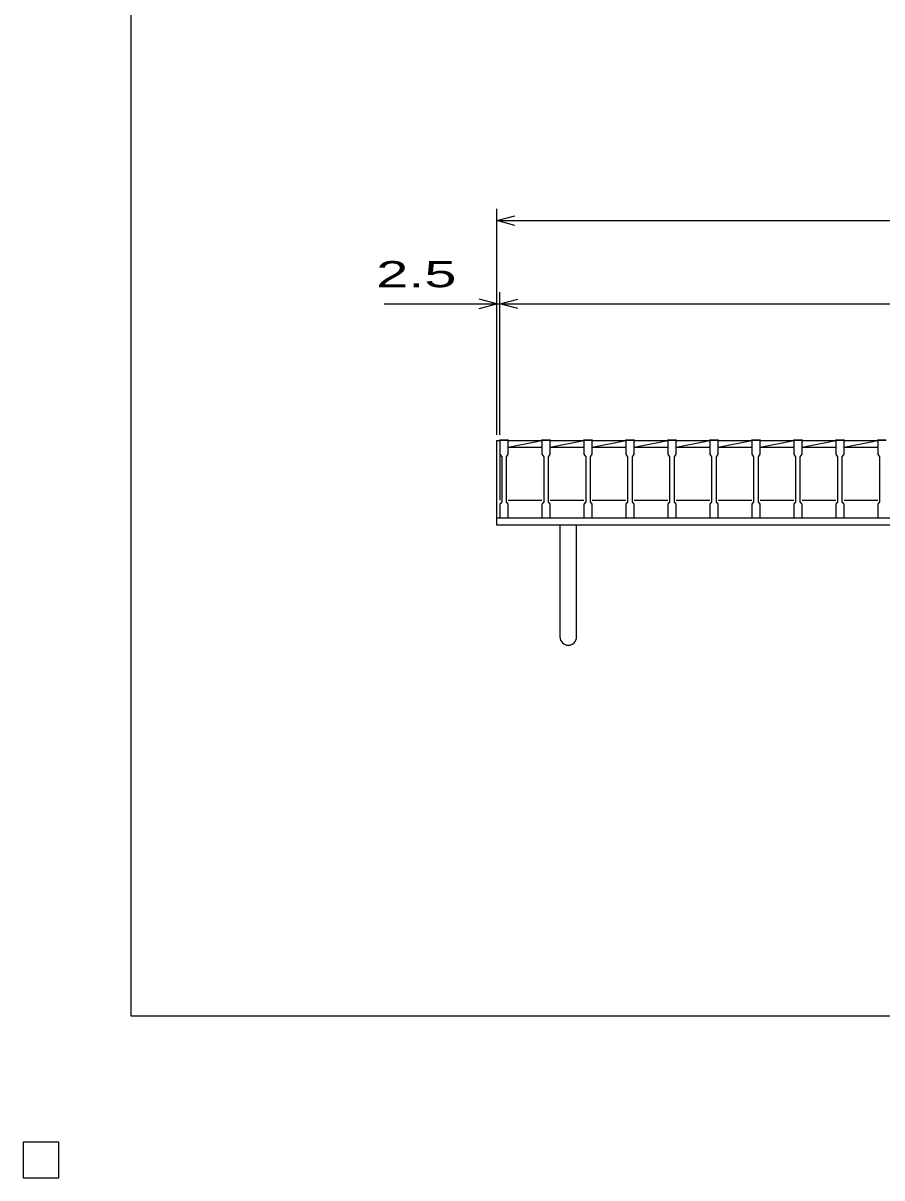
# Model space of a CAD drawing. Units: millimetres, scale not verified. Extents: x -1820 to 1731, y -1282 to 1054.
# Drawn here: x -1820 to -1098, y -1282 to -311 of the extents above; entities that cross this region are included whole.
import ezdxf
from ezdxf.enums import TextEntityAlignment as Align

# ---------------------------------------------------------------- set-up
doc = ezdxf.new("R2010")
doc.units = ezdxf.units.MM
doc.header["$LTSCALE"] = 10
for name, color, linetype, lineweight in [('0_2', 150, 'Continuous', 25), ('16', 3, 'Continuous', 25), ('19', 6, 'Continuous', 25), ('22', 4, 'Continuous', 25), ('24', 2, 'Continuous', 25), ('32', 4, 'Continuous', 25)]:
    doc.layers.add(name, color=color, linetype=linetype, lineweight=lineweight)
doc.styles.add('ベクトル', font='')
doc.styles.get('ベクトル').set_extended_font_data('ベクトル')

msp = doc.modelspace()

# ---------------------------------------------------------------- linework, layer by layer
at = {"layer": '0_2'}
for p, q in [((-1729, -1146.5), (-1729, 1053.5)), ((1731, -1146.5), (-1729, -1146.5)), ((-1790, -1252.5), (-1820, -1252.5)), ((-1820, -1252.5), (-1820, -1282.5)), ((-1790, -1252.5), (-1820, -1252.5)), ((-1820, -1252.5), (-1820, -1282.5)), ((-1790, -1252.5), (-1820, -1252.5)), ((-1820, -1252.5), (-1820, -1282.5)), ((-1790, -1252.5), (-1820, -1252.5)), ((-1820, -1252.5), (-1820, -1282.5)), ((-1790, -1252.5), (-1820, -1252.5)), ((-1820, -1252.5), (-1820, -1282.5)), ((-1790, -1282.5), (-1790, -1252.5)), ((-1790, -1282.5), (-1790, -1252.5)), ((-1790, -1282.5), (-1790, -1252.5)), ((-1790, -1282.5), (-1790, -1252.5)), ((-1790, -1282.5), (-1790, -1252.5)), ((-1820, -1282.5), (-1790, -1282.5)), ((-1820, -1282.5), (-1790, -1282.5)), ((-1820, -1282.5), (-1790, -1282.5)), ((-1820, -1282.5), (-1790, -1282.5)), ((-1820, -1282.5), (-1790, -1282.5))]:
    msp.add_line(p, q, dxfattribs=at)
at = {"layer": '16'}
for p, q in [((-1419, -662.5), (-1419, -661.8)), ((-1419, -661.8), (-1412, -661.8)), ((-1419, -662.5), (-1419, -674)), ((-1412, -662.5), (-1419, -662.5)), ((-1419, -662.5), (-1419, -712.5)), ((-1412, -661.8), (-1412, -662.5)), ((-1412, -674), (-1412, -662.5)), ((-1412, -662.5), (-1383.7, -662.5)), ((-1412, -668), (-1383.7, -662.5)), ((-1412, -668), (-1383.7, -668)), ((-1383.7, -662.5), (-1383.7, -661.8)), ((-1383.7, -661.8), (-1376.7, -661.8)), ((-1383.7, -662.5), (-1383.7, -674)), ((-1376.7, -662.5), (-1383.7, -662.5)), ((-1376.7, -661.8), (-1376.7, -662.5)), ((-1376.7, -674), (-1376.7, -662.5)), ((-1376.7, -662.5), (-1348.4, -662.5)), ((-1376.7, -668), (-1348.4, -662.5)), ((-1376.7, -668), (-1348.4, -668)), ((-1348.4, -662.5), (-1348.4, -661.8)), ((-1348.4, -661.8), (-1341.4, -661.8)), ((-1348.4, -662.5), (-1348.4, -674)), ((-1341.4, -662.5), (-1348.4, -662.5)), ((-1341.4, -661.8), (-1341.4, -662.5)), ((-1341.4, -674), (-1341.4, -662.5)), ((-1341.4, -662.5), (-1313.1, -662.5)), ((-1341.4, -668), (-1313.1, -662.5)), ((-1341.4, -668), (-1313.1, -668)), ((-1313.1, -662.5), (-1313.1, -661.8)), ((-1313.1, -661.8), (-1306.1, -661.8)), ((-1313.1, -662.5), (-1313.1, -674)), ((-1306.1, -662.5), (-1313.1, -662.5)), ((-1306.1, -661.8), (-1306.1, -662.5)), ((-1306.1, -674), (-1306.1, -662.5)), ((-1306.1, -662.5), (-1277.8, -662.5)), ((-1306.1, -668), (-1277.8, -662.5)), ((-1306.1, -668), (-1277.8, -668)), ((-1277.8, -662.5), (-1277.8, -661.8)), ((-1277.8, -661.8), (-1270.8, -661.8)), ((-1277.8, -662.5), (-1277.8, -674)), ((-1270.8, -662.5), (-1277.8, -662.5)), ((-1270.8, -661.8), (-1270.8, -662.5)), ((-1270.8, -674), (-1270.8, -662.5)), ((-1270.8, -662.5), (-1242.5, -662.5)), ((-1270.8, -668), (-1242.5, -662.5)), ((-1270.8, -668), (-1242.5, -668)), ((-1242.5, -662.5), (-1242.5, -661.8)), ((-1242.5, -661.8), (-1235.5, -661.8)), ((-1242.5, -662.5), (-1242.5, -674)), ((-1235.5, -662.5), (-1242.5, -662.5)), ((-1235.5, -661.8), (-1235.5, -662.5)), ((-1235.5, -674), (-1235.5, -662.5)), ((-1235.5, -662.5), (-1207.2, -662.5)), ((-1235.5, -668), (-1207.2, -662.5)), ((-1235.5, -668), (-1207.2, -668)), ((-1207.2, -662.5), (-1207.2, -661.8)), ((-1207.2, -661.8), (-1200.2, -661.8)), ((-1207.2, -662.5), (-1207.2, -674)), ((-1200.2, -662.5), (-1207.2, -662.5)), ((-1200.2, -661.8), (-1200.2, -662.5)), ((-1200.2, -674), (-1200.2, -662.5)), ((-1200.2, -662.5), (-1171.9, -662.5)), ((-1200.2, -668), (-1171.9, -662.5)), ((-1200.2, -668), (-1171.9, -668)), ((-1171.9, -662.5), (-1171.9, -661.8)), ((-1171.9, -661.8), (-1164.9, -661.8)), ((-1171.9, -662.5), (-1171.9, -674)), ((-1164.9, -662.5), (-1171.9, -662.5)), ((-1164.9, -661.8), (-1164.9, -662.5)), ((-1164.9, -674), (-1164.9, -662.5)), ((-1164.9, -662.5), (-1136.6, -662.5)), ((-1164.9, -668), (-1136.6, -662.5)), ((-1164.9, -668), (-1136.6, -668)), ((-1136.6, -662.5), (-1136.6, -661.8)), ((-1136.6, -661.8), (-1129.6, -661.8)), ((-1136.6, -662.5), (-1136.6, -674)), ((-1129.6, -662.5), (-1136.6, -662.5)), ((-1129.6, -661.8), (-1129.6, -662.5)), ((-1129.6, -674), (-1129.6, -662.5)), ((-1129.6, -662.5), (-1101.3, -662.5)), ((-1129.6, -668), (-1101.3, -662.5)), ((-1129.6, -668), (-1101.3, -668)), ((-1101.3, -662.5), (-1101.3, -661.8)), ((-1101.3, -661.8), (-1094.3, -661.8)), ((-1101.3, -662.5), (-1101.3, -674)), ((-1094.3, -662.5), (-1101.3, -662.5)), ((-1419, -674), (-1417.5, -676)), ((-1417.5, -676), (-1417.5, -714)), ((-1413.5, -676), (-1412, -674)), ((-1413.5, -714), (-1413.5, -676)), ((-1383.7, -674), (-1382.2, -676)), ((-1382.2, -676), (-1382.2, -714)), ((-1378.2, -676), (-1376.7, -674)), ((-1378.2, -714), (-1378.2, -676)), ((-1348.4, -674), (-1346.9, -676)), ((-1346.9, -676), (-1346.9, -714)), ((-1342.9, -676), (-1341.4, -674)), ((-1342.9, -714), (-1342.9, -676)), ((-1313.1, -674), (-1311.6, -676)), ((-1311.6, -676), (-1311.6, -714)), ((-1307.6, -676), (-1306.1, -674)), ((-1307.6, -714), (-1307.6, -676)), ((-1277.8, -674), (-1276.3, -676)), ((-1276.3, -676), (-1276.3, -714)), ((-1272.3, -676), (-1270.8, -674)), ((-1272.3, -714), (-1272.3, -676)), ((-1242.5, -674), (-1241, -676)), ((-1241, -676), (-1241, -714)), ((-1237, -676), (-1235.5, -674)), ((-1237, -714), (-1237, -676)), ((-1207.2, -674), (-1205.7, -676)), ((-1205.7, -676), (-1205.7, -714)), ((-1201.7, -676), (-1200.2, -674)), ((-1201.7, -714), (-1201.7, -676)), ((-1171.9, -674), (-1170.4, -676)), ((-1170.4, -676), (-1170.4, -714)), ((-1166.4, -676), (-1164.9, -674)), ((-1166.4, -714), (-1166.4, -676)), ((-1136.6, -674), (-1135.1, -676)), ((-1135.1, -676), (-1135.1, -714)), ((-1131.1, -676), (-1129.6, -674)), ((-1131.1, -714), (-1131.1, -676)), ((-1101.3, -674), (-1099.8, -676)), ((-1099.8, -676), (-1099.8, -714)), ((-1417.5, -714), (-1419, -716)), ((-1419, -716), (-1419, -727.5)), ((-1412, -716), (-1413.5, -714)), ((-1412, -712.5), (-1383.7, -712.5)), ((-1412, -727.5), (-1412, -716)), ((-1382.2, -714), (-1383.7, -716)), ((-1383.7, -716), (-1383.7, -727.5)), ((-1376.7, -716), (-1378.2, -714)), ((-1376.7, -712.5), (-1348.4, -712.5)), ((-1376.7, -727.5), (-1376.7, -716)), ((-1346.9, -714), (-1348.4, -716)), ((-1348.4, -716), (-1348.4, -727.5)), ((-1341.4, -716), (-1342.9, -714)), ((-1341.4, -712.5), (-1313.1, -712.5)), ((-1341.4, -727.5), (-1341.4, -716)), ((-1311.6, -714), (-1313.1, -716)), ((-1313.1, -716), (-1313.1, -727.5)), ((-1306.1, -716), (-1307.6, -714)), ((-1306.1, -712.5), (-1277.8, -712.5)), ((-1306.1, -727.5), (-1306.1, -716)), ((-1276.3, -714), (-1277.8, -716)), ((-1277.8, -716), (-1277.8, -727.5)), ((-1270.8, -716), (-1272.3, -714)), ((-1270.8, -712.5), (-1242.5, -712.5)), ((-1270.8, -727.5), (-1270.8, -716)), ((-1241, -714), (-1242.5, -716)), ((-1242.5, -716), (-1242.5, -727.5)), ((-1235.5, -716), (-1237, -714)), ((-1235.5, -712.5), (-1207.2, -712.5)), ((-1235.5, -727.5), (-1235.5, -716)), ((-1205.7, -714), (-1207.2, -716)), ((-1207.2, -716), (-1207.2, -727.5)), ((-1200.2, -716), (-1201.7, -714)), ((-1200.2, -712.5), (-1171.9, -712.5)), ((-1200.2, -727.5), (-1200.2, -716)), ((-1170.4, -714), (-1171.9, -716)), ((-1171.9, -716), (-1171.9, -727.5)), ((-1164.9, -716), (-1166.4, -714)), ((-1164.9, -712.5), (-1136.6, -712.5)), ((-1164.9, -727.5), (-1164.9, -716)), ((-1135.1, -714), (-1136.6, -716)), ((-1136.6, -716), (-1136.6, -727.5)), ((-1129.6, -716), (-1131.1, -714)), ((-1129.6, -712.5), (-1101.3, -712.5)), ((-1129.6, -727.5), (-1129.6, -716)), ((-1099.8, -714), (-1101.3, -716)), ((-1101.3, -716), (-1101.3, -727.5)), ((-1419, -727.5), (-1412, -727.5)), ((-1383.7, -727.5), (-1376.7, -727.5)), ((-1348.4, -727.5), (-1341.4, -727.5)), ((-1313.1, -727.5), (-1306.1, -727.5)), ((-1277.8, -727.5), (-1270.8, -727.5)), ((-1242.5, -727.5), (-1235.5, -727.5)), ((-1207.2, -727.5), (-1200.2, -727.5)), ((-1171.9, -727.5), (-1164.9, -727.5)), ((-1136.6, -727.5), (-1129.6, -727.5)), ((-1101.3, -727.5), (-1094.3, -727.5)), ((-1790, -1252.5), (-1820, -1252.5)), ((-1820, -1252.5), (-1820, -1282.5)), ((-1790, -1252.5), (-1820, -1252.5)), ((-1820, -1252.5), (-1820, -1282.5)), ((-1790, -1252.5), (-1820, -1252.5)), ((-1820, -1252.5), (-1820, -1282.5)), ((-1790, -1252.5), (-1820, -1252.5)), ((-1820, -1252.5), (-1820, -1282.5)), ((-1790, -1252.5), (-1820, -1252.5)), ((-1820, -1252.5), (-1820, -1282.5)), ((-1790, -1282.5), (-1790, -1252.5)), ((-1790, -1282.5), (-1790, -1252.5)), ((-1790, -1282.5), (-1790, -1252.5)), ((-1790, -1282.5), (-1790, -1252.5)), ((-1790, -1282.5), (-1790, -1252.5)), ((-1820, -1282.5), (-1790, -1282.5)), ((-1820, -1282.5), (-1790, -1282.5)), ((-1820, -1282.5), (-1790, -1282.5)), ((-1820, -1282.5), (-1790, -1282.5)), ((-1820, -1282.5), (-1790, -1282.5))]:
    msp.add_line(p, q, dxfattribs=at)
at = {"layer": '19'}
for p, q in [((-1421.5, -727.5), (-1421.5, -662.5)), ((-1421.5, -662.5), (-1419, -662.5)), ((-1421.5, -727.5), (-421.5, -727.5)), ((-1421.5, -733.5), (-1421.5, -727.5)), ((-421.5, -733.5), (-1421.5, -733.5)), ((-1368.5, -733.5), (-1368.5, -827.5)), ((-1354.5, -827.5), (-1354.5, -733.5))]:
    msp.add_line(p, q, dxfattribs=at)
msp.add_arc((-1361.5, -827.5), 7, 180, 0, dxfattribs=at)
at = {"layer": '22'}
for p, q in [((-1421.5, -657.5), (-1421.5, -467.5)), ((-1421.5, -477.5), (-1406.5, -473.5)), ((-1406.5, -481.5), (-1421.5, -477.5)), ((-1421.5, -477.5), (-421.5, -477.5)), ((-1421.5, -547.5), (-1436.5, -543.5)), ((-1421.5, -657.5), (-1421.5, -537.5)), ((-1419, -657.5), (-1419, -537.5)), ((-1419, -547.5), (-1404, -543.5)), ((-1516.5, -547.5), (-1421.5, -547.5)), ((-1436.5, -551.5), (-1421.5, -547.5)), ((-1421.5, -547.5), (-1419, -547.5)), ((-1404, -551.5), (-1419, -547.5)), ((-1419, -547.5), (-424, -547.5))]:
    msp.add_line(p, q, dxfattribs=at)
at = {"layer": '22', "color": 2}
for p, q in [((-1790, -1252.5), (-1820, -1252.5)), ((-1820, -1252.5), (-1820, -1282.5)), ((-1790, -1252.5), (-1820, -1252.5)), ((-1820, -1252.5), (-1820, -1282.5)), ((-1790, -1252.5), (-1820, -1252.5)), ((-1820, -1252.5), (-1820, -1282.5)), ((-1790, -1282.5), (-1790, -1252.5)), ((-1790, -1282.5), (-1790, -1252.5)), ((-1790, -1282.5), (-1790, -1252.5)), ((-1820, -1282.5), (-1790, -1282.5)), ((-1820, -1282.5), (-1790, -1282.5)), ((-1820, -1282.5), (-1790, -1282.5))]:
    msp.add_line(p, q, dxfattribs=at)
at = {"layer": '24', "color": 4}
for p, q in [((-1790, -1252.5), (-1820, -1252.5)), ((-1820, -1252.5), (-1820, -1282.5)), ((-1790, -1252.5), (-1820, -1252.5)), ((-1820, -1252.5), (-1820, -1282.5)), ((-1790, -1252.5), (-1820, -1252.5)), ((-1820, -1252.5), (-1820, -1282.5)), ((-1790, -1282.5), (-1790, -1252.5)), ((-1790, -1282.5), (-1790, -1252.5)), ((-1790, -1282.5), (-1790, -1252.5)), ((-1820, -1282.5), (-1790, -1282.5)), ((-1820, -1282.5), (-1790, -1282.5)), ((-1820, -1282.5), (-1790, -1282.5))]:
    msp.add_line(p, q, dxfattribs=at)
at = {"layer": '32'}
for p, q in [((-1790, -1252.5), (-1820, -1252.5)), ((-1820, -1252.5), (-1820, -1282.5)), ((-1790, -1252.5), (-1820, -1252.5)), ((-1820, -1252.5), (-1820, -1282.5)), ((-1790, -1252.5), (-1820, -1252.5)), ((-1820, -1252.5), (-1820, -1282.5)), ((-1790, -1252.5), (-1820, -1252.5)), ((-1820, -1252.5), (-1820, -1282.5)), ((-1790, -1252.5), (-1820, -1252.5)), ((-1820, -1252.5), (-1820, -1282.5)), ((-1790, -1282.5), (-1790, -1252.5)), ((-1790, -1282.5), (-1790, -1252.5)), ((-1790, -1282.5), (-1790, -1252.5)), ((-1790, -1282.5), (-1790, -1252.5)), ((-1790, -1282.5), (-1790, -1252.5)), ((-1820, -1282.5), (-1790, -1282.5)), ((-1820, -1282.5), (-1790, -1282.5)), ((-1820, -1282.5), (-1790, -1282.5)), ((-1820, -1282.5), (-1790, -1282.5)), ((-1820, -1282.5), (-1790, -1282.5))]:
    msp.add_line(p, q, dxfattribs=at)

# ---------------------------------------------------------------- texts
at = {"layer": '22', "color": 2, "style": 'ベクトル', "width": 1.65}
msp.add_text(' 2.5 ', height=21.99, dxfattribs=at).set_placement((-1536.5, -522.5), align=Align.MIDDLE_LEFT)

doc.saveas('drawing.dxf')
